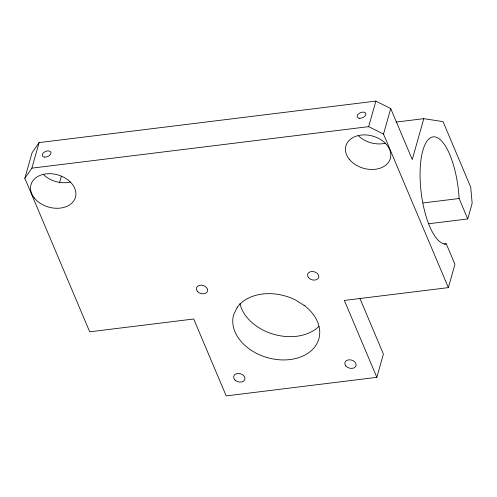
<?xml version="1.0" encoding="UTF-8"?>
<svg xmlns="http://www.w3.org/2000/svg" width="497" height="497" viewBox="0 0 497 497"><rect width="100%" height="100%" fill="white"/><g stroke="black" fill="none" stroke-linecap="round" stroke-linejoin="round"><path stroke-width="0.75" d="M359.946 298.504L383.404 354.044L376.832 377.335L226.191 395.898L193.712 318.999L89.696 331.816L24.85 178.305L32.056 152.759L39.089 142.608L375.875 101.102L390.723 108.563L412.262 159.543L423.792 118.677L443.032 121.616L470.702 187.12L472.15 203.329L467.739 218.953L428.489 223.793M24.85 178.305L31.883 168.148L39.089 142.608M59.466 182.933L61.355 176.249M31.883 168.148L368.668 126.648L375.875 101.102M376.832 377.335L344.346 300.437L448.362 287.62L383.516 134.103L390.723 108.563M448.362 287.62L454.935 264.323L446.3 243.884A53.918 18.637 83 0 1 420.804 189.22A53.918 18.637 83 0 1 435.534 137.017A53.918 18.637 83 0 1 459.104 198.514L467.739 218.953M396.084 122.088L423.792 118.677M423.065 202.95L459.104 198.514M444.001 244.164L446.3 243.884M304.065 305.4L304.897 305.295M368.668 126.648L383.516 134.103M385.305 143.235A23.104 16.743 15.8 0 1 358.225 135.631M70.4 182.039A23.104 16.743 15.8 0 1 43.314 174.435M318.906 326.405A44.289 32.094 15.8 0 1 273.71 334.288A44.289 32.094 15.8 0 1 239.945 303.549M237.299 307.239L233.609 314.831A44.289 32.094 15.8 0 0 290.08 359.555A44.289 32.094 15.8 0 0 305.052 306.028L295.628 300.051A44.289 32.094 15.8 0 0 237.299 307.239M359.561 118.298A4.622 2.758 -22.9 0 0 365.891 113.894A4.622 2.758 -22.9 0 0 359.082 113.409A4.622 2.758 -22.9 0 0 359.561 118.298M44.655 157.108A4.622 2.758 -22.9 0 0 50.986 152.703A4.622 2.758 -22.9 0 0 44.171 152.212A4.622 2.758 -22.9 0 0 44.655 157.108M349.217 159.164A23.104 16.743 15.8 0 0 388.455 162.389A23.104 16.743 15.8 0 0 366.73 134.991A23.104 16.743 15.8 0 0 349.217 159.164M34.305 197.974A23.104 16.743 15.8 0 0 73.544 201.198A23.104 16.743 15.8 0 0 51.825 173.795A23.104 16.743 15.8 0 0 34.305 197.974M345.757 365.848A5.778 4.187 15.8 0 0 355.566 366.649A5.778 4.187 15.8 0 0 350.137 359.803A5.778 4.187 15.8 0 0 345.757 365.848M235.006 380.031A5.778 4.187 15.8 0 0 244.661 379.888A5.778 4.187 15.8 0 0 238.237 373.477A5.778 4.187 15.8 0 0 235.006 380.031M308.463 277.556A5.778 4.187 15.8 0 0 318.273 278.363A5.778 4.187 15.8 0 0 312.843 271.511A5.778 4.187 15.8 0 0 308.463 277.556M197.278 291.254A5.778 4.187 15.8 0 0 207.087 292.062A5.778 4.187 15.8 0 0 201.658 285.21A5.778 4.187 15.8 0 0 197.278 291.254"/></g></svg>
